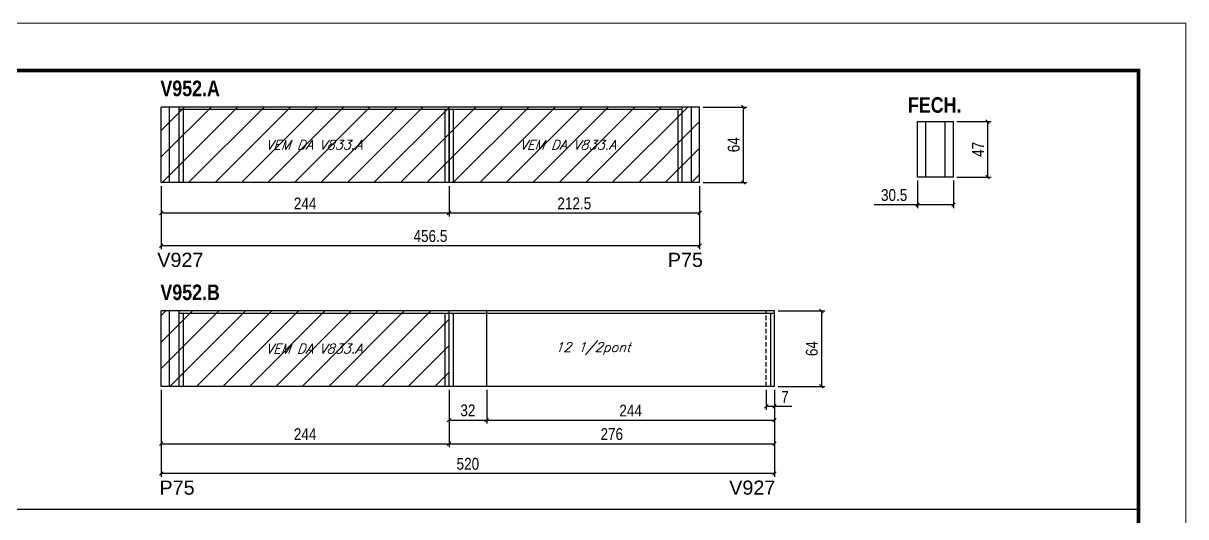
# Model space of a CAD drawing. Extents: x 3309 to 9563, y -2522 to 14608.
# Drawn here: x 6992 to 7978, y 7298 to 7716 of the extents above; entities that cross this region are included whole.
import ezdxf

# ---------------------------------------------------------------- set-up
doc = ezdxf.new("R2010")
doc.units = 0
doc.linetypes.add('DASHED', pattern=[0.75, 0.5, -0.25])
doc.linetypes.add('HIDDEN', pattern=[0.375, 0.25, -0.125])
for name, color, linetype in [('5', 5, 'Continuous'), ('COTA', 241, 'Continuous'), ('NOMENCLATURA', 7, 'Continuous'), ('Painéis', 200, 'Continuous'), ('SARR_2.2x7', 40, 'Continuous'), ('SARR_3.5x7', 81, 'Continuous'), ('texto', 7, 'Continuous')]:
    doc.layers.add(name, color=color, linetype=linetype)
for name, color, linetype, lineweight in [('Folhas', 255, 'Continuous', 9), ('Hachura', 251, 'Continuous', 9), ('SARRAFO DE PRESSAO', 251, 'DASHED', 9)]:
    doc.layers.add(name, color=color, linetype=linetype, lineweight=lineweight)
doc.styles.add('COTA TECNICA', font='techl___.ttf', dxfattribs={"height": 10})
doc.styles.add('Romans', font='romans.shx')
doc.styles.get("Standard").update_dxf_attribs({"font": 'arial.ttf'})
doc.styles.add('TECNICA', font='techb___.ttf', dxfattribs={"height": 10})
doc.dimstyles.new('PAINEL', dxfattribs={"dimtxt": 10, "dimasz": 3, "dimexe": 3, "dimexo": 3, "dimgap": 3, "dimtad": 1, "dimdec": 1, "dimzin": 12, "dimdsep": 46, "dimtxsty": 'COTA TECNICA', "dimblk1": 'OBLIQUE', "dimblk2": 'OBLIQUE', "dimsah": 1, "dimcen": 0.9, "dimclrd": 4, "dimclre": 4, "dimclrt": 240, "dimadec": 1, "dimazin": 3, "dimtfac": 1, "dimtdec": 1, "dimtmove": 0, "dimatfit": 3, "dimfxl": 1, "dimtolj": 1, "dimtzin": 12, "dimarcsym": 0})

# ---------------------------------------------------------------- blocks, each defined once
blk = doc.blocks.new('9999999999')
at = {"layer": 'Folhas'}
blk.add_lwpolyline([(98138.98, 34190.21), (99623.98, 34190.21), (99623.98, 35240.21), (98138.98, 35240.21)], close=True, dxfattribs=at)
at = {"layer": 'Folhas', "color": 30, "const_width": 3}
blk.add_lwpolyline([(98213.98, 34230.21), (99583.98, 34230.21), (99583.98, 35200.21), (98213.98, 35200.21)], close=True, dxfattribs=at)
blk = doc.blocks.new('_Oblique')
at = {"color": 0, "linetype": 'ByBlock', "lineweight": -2}
blk.add_line((-0.5, -0.5), (0.5, 0.5), dxfattribs=at)
blk = doc.blocks.new('*D2217')
at = {"layer": 'COTA', "color": 4, "linetype": 'ByBlock', "lineweight": -2, "transparency": 16777216}
for p, q in [((7353.2, 7578.37), (7353.2, 7552.46)), ((7565.7, 7578.37), (7565.7, 7552.46)), ((7565.7, 7555.46), (7353.2, 7555.46))]:
    blk.add_line(p, q, dxfattribs=at)
at = {"layer": 'Defpoints', "color": 0, "linetype": 'ByBlock', "transparency": 16777216}
for p in [(7353.2, 7581.37), (7565.7, 7581.37), (7353.2, 7555.46)]:
    blk.add_point(p, dxfattribs=at)
at = {"layer": 'COTA', "color": 4, "linetype": 'ByBlock', "lineweight": -2, "transparency": 16777216, "xscale": 3, "yscale": 3, "zscale": 3, "rotation": 180}
blk.add_blockref('_Oblique', (7353.2, 7555.46), dxfattribs=at)
at = {"layer": 'COTA', "color": 4, "linetype": 'ByBlock', "lineweight": -2, "transparency": 16777216, "xscale": 3, "yscale": 3, "zscale": 3}
blk.add_blockref('_Oblique', (7565.7, 7555.46), dxfattribs=at)
at = {"layer": 'COTA', "color": 240, "linetype": 'ByBlock', "transparency": 16777216, "insert": (7459.45, 7563.57), "char_height": 10, "attachment_point": 5, "style": 'COTA TECNICA'}
blk.add_mtext('\\A1;212.5', dxfattribs=at)
blk = doc.blocks.new('*D2218')
at = {"layer": 'COTA', "color": 4, "linetype": 'ByBlock', "lineweight": -2, "transparency": 16777216}
for p, q in [((7109.2, 7578.37), (7109.2, 7552.46)), ((7353.2, 7578.37), (7353.2, 7552.46)), ((7353.2, 7555.46), (7109.2, 7555.46))]:
    blk.add_line(p, q, dxfattribs=at)
at = {"layer": 'Defpoints', "color": 0, "linetype": 'ByBlock', "transparency": 16777216}
for p in [(7109.2, 7581.37), (7353.2, 7581.37), (7109.2, 7555.46)]:
    blk.add_point(p, dxfattribs=at)
at = {"layer": 'COTA', "color": 4, "linetype": 'ByBlock', "lineweight": -2, "transparency": 16777216, "xscale": 3, "yscale": 3, "zscale": 3, "rotation": 180}
blk.add_blockref('_Oblique', (7109.2, 7555.46), dxfattribs=at)
at = {"layer": 'COTA', "color": 4, "linetype": 'ByBlock', "lineweight": -2, "transparency": 16777216, "xscale": 3, "yscale": 3, "zscale": 3}
blk.add_blockref('_Oblique', (7353.2, 7555.46), dxfattribs=at)
at = {"layer": 'COTA', "color": 240, "linetype": 'ByBlock', "transparency": 16777216, "insert": (7231.2, 7563.53), "char_height": 10, "attachment_point": 5, "style": 'COTA TECNICA'}
blk.add_mtext('\\A1;244', dxfattribs=at)
blk = doc.blocks.new('*D2219')
at = {"layer": 'COTA', "color": 4, "linetype": 'ByBlock', "lineweight": -2, "transparency": 16777216}
for p, q in [((7109.2, 7578.37), (7109.2, 7524.75)), ((7565.7, 7578.37), (7565.7, 7524.75)), ((7565.7, 7527.75), (7109.2, 7527.75))]:
    blk.add_line(p, q, dxfattribs=at)
at = {"layer": 'Defpoints', "color": 0, "linetype": 'ByBlock', "transparency": 16777216}
for p in [(7109.2, 7581.37), (7565.7, 7581.37), (7109.2, 7527.75)]:
    blk.add_point(p, dxfattribs=at)
at = {"layer": 'COTA', "color": 4, "linetype": 'ByBlock', "lineweight": -2, "transparency": 16777216, "xscale": 3, "yscale": 3, "zscale": 3, "rotation": 180}
blk.add_blockref('_Oblique', (7109.2, 7527.75), dxfattribs=at)
at = {"layer": 'COTA', "color": 4, "linetype": 'ByBlock', "lineweight": -2, "transparency": 16777216, "xscale": 3, "yscale": 3, "zscale": 3}
blk.add_blockref('_Oblique', (7565.7, 7527.75), dxfattribs=at)
at = {"layer": 'COTA', "color": 240, "linetype": 'ByBlock', "transparency": 16777216, "insert": (7337.45, 7535.86), "char_height": 10, "attachment_point": 5, "style": 'COTA TECNICA'}
blk.add_mtext('\\A1;456.5', dxfattribs=at)
blk = doc.blocks.new('*D2220')
at = {"layer": 'COTA', "color": 4, "lineweight": -2, "transparency": 16777216}
for p, q in [((7568.7, 7645.37), (7605.69, 7645.37)), ((7602.69, 7645.37), (7602.69, 7581.37)), ((7568.7, 7581.37), (7605.69, 7581.37))]:
    blk.add_line(p, q, dxfattribs=at)
at = {"layer": 'Defpoints', "color": 0, "transparency": 16777216}
for p in [(7565.7, 7645.37, 0), (7565.7, 7581.37, 0), (7602.69, 7581.37)]:
    blk.add_point(p, dxfattribs=at)
at = {"layer": 'COTA', "color": 4, "lineweight": -2, "transparency": 16777216, "xscale": 3, "yscale": 3, "zscale": 3}
for p, rotation in [((7602.69, 7645.37), 90), ((7602.69, 7581.37), 270)]:
    blk.add_blockref('_Oblique', p, dxfattribs=dict(at, rotation=rotation))
at = {"layer": 'COTA', "color": 240, "transparency": 16777216, "insert": (7594.59, 7613.37), "char_height": 10, "attachment_point": 5, "rotation": 90, "style": 'COTA TECNICA'}
blk.add_mtext('\\A1;64', dxfattribs=at)
blk = doc.blocks.new('*D2221')
at = {"layer": 'COTA', "color": 4, "linetype": 'ByBlock', "lineweight": -2, "transparency": 16777216}
for p, q in [((7109.2, 7405.44), (7109.2, 7331.58)), ((7629.2, 7405.44), (7629.2, 7331.58)), ((7629.2, 7334.58), (7109.2, 7334.58))]:
    blk.add_line(p, q, dxfattribs=at)
at = {"layer": 'Defpoints', "color": 0, "linetype": 'ByBlock', "transparency": 16777216}
for p in [(7109.2, 7408.44), (7629.2, 7408.44), (7109.2, 7334.58)]:
    blk.add_point(p, dxfattribs=at)
at = {"layer": 'COTA', "color": 4, "linetype": 'ByBlock', "lineweight": -2, "transparency": 16777216, "xscale": 3, "yscale": 3, "zscale": 3, "rotation": 180}
blk.add_blockref('_Oblique', (7109.2, 7334.58), dxfattribs=at)
at = {"layer": 'COTA', "color": 4, "linetype": 'ByBlock', "lineweight": -2, "transparency": 16777216, "xscale": 3, "yscale": 3, "zscale": 3}
blk.add_blockref('_Oblique', (7629.2, 7334.58), dxfattribs=at)
at = {"layer": 'COTA', "color": 240, "linetype": 'ByBlock', "transparency": 16777216, "insert": (7369.2, 7342.69), "char_height": 10, "attachment_point": 5, "style": 'COTA TECNICA'}
blk.add_mtext('\\A1;520', dxfattribs=at)
blk = doc.blocks.new('*D2222')
at = {"layer": 'COTA', "color": 4, "lineweight": -2, "transparency": 16777216}
for p, q in [((7109.2, 7405.44), (7109.2, 7356.83)), ((7353.2, 7405.44), (7353.2, 7356.83)), ((7109.2, 7359.83), (7353.2, 7359.83))]:
    blk.add_line(p, q, dxfattribs=at)
at = {"layer": 'Defpoints', "color": 0, "transparency": 16777216}
for p in [(7109.2, 7408.44), (7353.2, 7408.44), (7353.2, 7359.83)]:
    blk.add_point(p, dxfattribs=at)
at = {"layer": 'COTA', "color": 4, "lineweight": -2, "transparency": 16777216, "xscale": 3, "yscale": 3, "zscale": 3, "rotation": 180}
blk.add_blockref('_Oblique', (7109.2, 7359.83), dxfattribs=at)
at = {"layer": 'COTA', "color": 4, "lineweight": -2, "transparency": 16777216, "xscale": 3, "yscale": 3, "zscale": 3}
blk.add_blockref('_Oblique', (7353.2, 7359.83), dxfattribs=at)
at = {"layer": 'COTA', "color": 240, "transparency": 16777216, "insert": (7231.2, 7367.91), "char_height": 10, "attachment_point": 5, "style": 'COTA TECNICA'}
blk.add_mtext('\\A1;244', dxfattribs=at)
blk = doc.blocks.new('*D2223')
at = {"layer": 'COTA', "color": 4, "lineweight": -2, "transparency": 16777216}
for p, q in [((7353.2, 7405.44), (7353.2, 7356.83)), ((7629.2, 7405.44), (7629.2, 7356.83)), ((7353.2, 7359.83), (7629.2, 7359.83))]:
    blk.add_line(p, q, dxfattribs=at)
at = {"layer": 'Defpoints', "color": 0, "transparency": 16777216}
for p in [(7353.2, 7408.44), (7629.2, 7408.44), (7629.2, 7359.83)]:
    blk.add_point(p, dxfattribs=at)
at = {"layer": 'COTA', "color": 4, "lineweight": -2, "transparency": 16777216, "xscale": 3, "yscale": 3, "zscale": 3, "rotation": 180}
blk.add_blockref('_Oblique', (7353.2, 7359.83), dxfattribs=at)
at = {"layer": 'COTA', "color": 4, "lineweight": -2, "transparency": 16777216, "xscale": 3, "yscale": 3, "zscale": 3}
blk.add_blockref('_Oblique', (7629.2, 7359.83), dxfattribs=at)
at = {"layer": 'COTA', "color": 240, "transparency": 16777216, "insert": (7491.2, 7367.93), "char_height": 10, "attachment_point": 5, "style": 'COTA TECNICA'}
blk.add_mtext('\\A1;276', dxfattribs=at)
blk = doc.blocks.new('*D2224')
at = {"layer": 'COTA', "color": 4, "lineweight": -2, "transparency": 16777216}
for p, q in [((7353.2, 7405.44), (7353.2, 7376.82)), ((7385.2, 7405.44), (7385.2, 7376.82)), ((7353.2, 7379.82), (7385.2, 7379.82))]:
    blk.add_line(p, q, dxfattribs=at)
at = {"layer": 'Defpoints', "color": 0, "transparency": 16777216}
for p in [(7353.2, 7408.44), (7385.2, 7408.44), (7385.2, 7379.82)]:
    blk.add_point(p, dxfattribs=at)
at = {"layer": 'COTA', "color": 4, "lineweight": -2, "transparency": 16777216, "xscale": 3, "yscale": 3, "zscale": 3, "rotation": 180}
blk.add_blockref('_Oblique', (7353.2, 7379.82), dxfattribs=at)
at = {"layer": 'COTA', "color": 4, "lineweight": -2, "transparency": 16777216, "xscale": 3, "yscale": 3, "zscale": 3}
blk.add_blockref('_Oblique', (7385.2, 7379.82), dxfattribs=at)
at = {"layer": 'COTA', "color": 240, "transparency": 16777216, "insert": (7369.2, 7388.04), "char_height": 10, "attachment_point": 5, "style": 'COTA TECNICA'}
blk.add_mtext('\\A1;32', dxfattribs=at)
blk = doc.blocks.new('*D2225')
at = {"layer": 'COTA', "color": 4, "lineweight": -2, "transparency": 16777216}
for p, q in [((7385.2, 7405.44), (7385.2, 7376.82)), ((7629.2, 7405.44), (7629.2, 7376.82)), ((7385.2, 7379.82), (7629.2, 7379.82))]:
    blk.add_line(p, q, dxfattribs=at)
at = {"layer": 'Defpoints', "color": 0, "transparency": 16777216}
for p in [(7385.2, 7408.44), (7629.2, 7408.44), (7629.2, 7379.82)]:
    blk.add_point(p, dxfattribs=at)
at = {"layer": 'COTA', "color": 4, "lineweight": -2, "transparency": 16777216, "xscale": 3, "yscale": 3, "zscale": 3, "rotation": 180}
blk.add_blockref('_Oblique', (7385.2, 7379.82), dxfattribs=at)
at = {"layer": 'COTA', "color": 4, "lineweight": -2, "transparency": 16777216, "xscale": 3, "yscale": 3, "zscale": 3}
blk.add_blockref('_Oblique', (7629.2, 7379.82), dxfattribs=at)
at = {"layer": 'COTA', "color": 240, "transparency": 16777216, "insert": (7507.2, 7387.9), "char_height": 10, "attachment_point": 5, "style": 'COTA TECNICA'}
blk.add_mtext('\\A1;244', dxfattribs=at)
blk = doc.blocks.new('*D2226')
at = {"layer": 'COTA', "color": 4, "lineweight": -2, "transparency": 16777216}
for p, q in [((7632.2, 7472.44), (7671.97, 7472.44)), ((7668.97, 7472.44), (7668.97, 7408.44)), ((7632.2, 7408.44), (7671.97, 7408.44))]:
    blk.add_line(p, q, dxfattribs=at)
at = {"layer": 'Defpoints', "color": 0, "transparency": 16777216}
for p in [(7629.2, 7472.44), (7629.2, 7408.44), (7668.97, 7408.44)]:
    blk.add_point(p, dxfattribs=at)
at = {"layer": 'COTA', "color": 4, "lineweight": -2, "transparency": 16777216, "xscale": 3, "yscale": 3, "zscale": 3}
for p, rotation in [((7668.97, 7472.44), 90), ((7668.97, 7408.44), 270)]:
    blk.add_blockref('_Oblique', p, dxfattribs=dict(at, rotation=rotation))
at = {"layer": 'COTA', "color": 240, "transparency": 16777216, "insert": (7660.87, 7440.44), "char_height": 10, "attachment_point": 5, "rotation": 90, "style": 'COTA TECNICA'}
blk.add_mtext('\\A1;64', dxfattribs=at)
blk = doc.blocks.new('*D2227')
at = {"layer": 'COTA', "color": 4, "lineweight": -2, "transparency": 16777216}
for p, q in [((7622.2, 7405.44), (7622.2, 7388.53)), ((7629.2, 7405.44), (7629.2, 7388.53)), ((7622.2, 7391.53), (7629.2, 7391.53)), ((7629.2, 7391.53), (7643.93, 7391.53))]:
    blk.add_line(p, q, dxfattribs=at)
at = {"layer": 'Defpoints', "color": 0, "transparency": 16777216}
for p in [(7622.2, 7408.44, 0), (7629.2, 7408.44, 0), (7629.2, 7391.53)]:
    blk.add_point(p, dxfattribs=at)
at = {"layer": 'COTA', "color": 4, "lineweight": -2, "transparency": 16777216, "xscale": 3, "yscale": 3, "zscale": 3, "rotation": 180}
blk.add_blockref('_Oblique', (7622.2, 7391.53), dxfattribs=at)
at = {"layer": 'COTA', "color": 4, "lineweight": -2, "transparency": 16777216, "xscale": 3, "yscale": 3, "zscale": 3}
blk.add_blockref('_Oblique', (7629.2, 7391.53), dxfattribs=at)
at = {"layer": 'COTA', "color": 240, "transparency": 16777216, "insert": (7638.06, 7399.6), "char_height": 10, "attachment_point": 5, "style": 'COTA TECNICA'}
blk.add_mtext('\\A1;7', dxfattribs=at)
blk = doc.blocks.new('*D2228')
at = {"layer": 'COTA', "color": 4, "lineweight": -2, "transparency": 16777216}
for p, q in [((7783.91, 7632.96), (7812.78, 7632.96)), ((7809.78, 7632.96), (7809.78, 7585.96)), ((7783.91, 7585.96), (7812.78, 7585.96))]:
    blk.add_line(p, q, dxfattribs=at)
at = {"layer": 'Defpoints', "color": 0, "transparency": 16777216}
for p in [(7780.91, 7632.96, 0), (7780.91, 7585.96, 0), (7809.78, 7585.96)]:
    blk.add_point(p, dxfattribs=at)
at = {"layer": 'COTA', "color": 4, "lineweight": -2, "transparency": 16777216, "xscale": 3, "yscale": 3, "zscale": 3}
for p, rotation in [((7809.78, 7632.96), 90), ((7809.78, 7585.96), 270)]:
    blk.add_blockref('_Oblique', p, dxfattribs=dict(at, rotation=rotation))
at = {"layer": 'COTA', "color": 240, "transparency": 16777216, "insert": (7801.71, 7609.46), "char_height": 10, "attachment_point": 5, "rotation": 90, "style": 'COTA TECNICA'}
blk.add_mtext('\\A1;47', dxfattribs=at)
blk = doc.blocks.new('*D2229')
at = {"layer": 'COTA', "color": 4, "lineweight": -2, "transparency": 16777216}
for p, q in [((7750.41, 7582.96), (7750.41, 7559.44)), ((7780.91, 7582.96), (7780.91, 7559.44)), ((7750.41, 7562.44), (7713.82, 7562.44)), ((7780.91, 7562.44), (7750.41, 7562.44))]:
    blk.add_line(p, q, dxfattribs=at)
at = {"layer": 'Defpoints', "color": 0, "transparency": 16777216}
for p in [(7750.41, 7585.96, 0), (7780.91, 7585.96, 0), (7750.41, 7562.44)]:
    blk.add_point(p, dxfattribs=at)
at = {"layer": 'COTA', "color": 4, "lineweight": -2, "transparency": 16777216, "xscale": 3, "yscale": 3, "zscale": 3, "rotation": 180}
blk.add_blockref('_Oblique', (7750.41, 7562.44), dxfattribs=at)
at = {"layer": 'COTA', "color": 4, "lineweight": -2, "transparency": 16777216, "xscale": 3, "yscale": 3, "zscale": 3}
blk.add_blockref('_Oblique', (7780.91, 7562.44), dxfattribs=at)
at = {"layer": 'COTA', "color": 240, "transparency": 16777216, "insert": (7730.61, 7570.66), "char_height": 10, "attachment_point": 5, "style": 'COTA TECNICA'}
blk.add_mtext('\\A1;30.5', dxfattribs=at)

msp = doc.modelspace()

# ---------------------------------------------------------------- hatches: boundary and pattern name
at = {"layer": 'Hachura', "linetype": 'ByBlock'}
h = msp.add_hatch(dxfattribs=at)
h.set_pattern_fill('ANSI31', color=256, scale=5)
h.paths.add_polyline_path([(7353.2, 7645.37), (7109.2, 7645.37), (7109.2, 7581.37), (7353.2, 7581.37)])
h.paths.add_polyline_path([(7353.2, 7645.37), (7353.2, 7581.37), (7565.7, 7581.37), (7565.7, 7645.37)])
h.paths.add_polyline_path([(7353.2, 7408.44), (7353.2, 7472.44), (7109.2, 7472.44), (7109.2, 7408.44)])

# ---------------------------------------------------------------- linework, layer by layer
at = {"layer": 'COTA'}
msp.add_line((6567.87, 7304.31), (7937.87, 7304.31), dxfattribs=at)
at = {"layer": 'Painéis', "linetype": 'ByBlock'}
for p, q in [((7565.7, 7645.37, 0), (7109.2, 7645.37, 0)), ((7109.2, 7581.37, 0), (7109.2, 7645.37, 0)), ((7353.2, 7581.37, 0), (7353.2, 7645.37, 0)), ((7565.7, 7581.37, 0), (7565.7, 7645.37, 0)), ((7750.41, 7585.96, 0), (7750.41, 7632.96, 0)), ((7750.41, 7632.96, 0), (7780.91, 7632.96, 0)), ((7780.91, 7585.96, 0), (7780.91, 7632.96, 0)), ((7565.7, 7581.37, 0), (7109.2, 7581.37, 0)), ((7780.91, 7585.96, 0), (7750.41, 7585.96, 0)), ((7629.2, 7472.44, 0), (7109.2, 7472.44, 0)), ((7109.2, 7408.44, 0), (7109.2, 7472.44, 0)), ((7353.2, 7408.44, 0), (7353.2, 7472.44, 0)), ((7385.2, 7408.44, 0), (7385.2, 7472.44, 0)), ((7629.2, 7408.44, 0), (7629.2, 7472.44, 0)), ((7629.2, 7408.44, 0), (7109.2, 7408.44, 0))]:
    msp.add_line(p, q, dxfattribs=at)
at = {"layer": 'SARR_2.2x7', "linetype": 'Continuous'}
for p, q in [((7116.2, 7581.37, 0), (7116.2, 7645.37, 0)), ((7353.2, 7643.17, 0), (7124.2, 7643.17, 0)), ((7550.7, 7643.17, 0), (7353.2, 7643.17, 0)), ((7558.7, 7581.37, 0), (7558.7, 7645.37, 0)), ((7757.41, 7585.96, 0), (7757.41, 7632.96, 0)), ((7773.91, 7585.96, 0), (7773.91, 7632.96, 0)), ((7116.2, 7408.44, 0), (7116.2, 7472.44, 0)), ((7353.2, 7470.24, 0), (7124.2, 7470.24, 0)), ((7629.2, 7470.24, 0), (7353.2, 7470.24, 0))]:
    msp.add_line(p, q, dxfattribs=at)
at = {"layer": 'SARR_2.2x7', "linetype": 'HIDDEN', "ltscale": 15}
msp.add_line((7622.2, 7408.44, 0), (7622.2, 7472.44, 0), dxfattribs=at)
at = {"layer": 'SARR_3.5x7'}
for p, q in [((7124.2, 7645.37, 0), (7124.2, 7581.37, 0)), ((7127.7, 7643.17, 0), (7127.7, 7581.37, 0)), ((7349.7, 7643.17, 0), (7349.7, 7581.37, 0)), ((7353.2, 7643.17, 0), (7353.2, 7581.37, 0)), ((7356.7, 7643.17, 0), (7356.7, 7581.37, 0)), ((7547.2, 7643.17, 0), (7547.2, 7581.37, 0)), ((7550.7, 7645.37, 0), (7550.7, 7581.37, 0)), ((7124.2, 7472.44, 0), (7124.2, 7408.44, 0)), ((7127.7, 7470.24, 0), (7127.7, 7408.44, 0)), ((7349.7, 7470.24, 0), (7349.7, 7408.44, 0)), ((7356.7, 7470.24, 0), (7356.7, 7408.44, 0)), ((7625.7, 7470.24, 0), (7625.7, 7408.44, 0))]:
    msp.add_line(p, q, dxfattribs=at)

# ---------------------------------------------------------------- block references
at = {"layer": 'SARRAFO DE PRESSAO', "color": 6, "linetype": 'ByBlock'}
msp.add_blockref('9999999999', (-91646.11, -27523.8), dxfattribs=at)

# ---------------------------------------------------------------- texts
at = {"layer": '5', "linetype": 'Continuous'}
for s, rotation, p in [('V927', 359.99996, (7105.86, 7509.74, 0)), ('P75', 0.00004, (7538.72, 7509.74, 0)), ('P75', 0.00004, (7107.66, 7316.57, 0)), ('V927', 0.00004, (7590.77, 7316.57, 0))]:
    msp.add_text(s, height=12, rotation=rotation, dxfattribs=at).set_placement(p)
at = {"layer": 'NOMENCLATURA', "style": 'TECNICA'}
for s, p in [('V952.A', (7108.48, 7654.56, 0)), ('FECH.', (7742.33, 7640.49)), ('V952.B', (7108.48, 7481.63, 0))]:
    msp.add_text(s, height=13.2, dxfattribs=at).set_placement(p)
at = {"layer": 'texto', "color": 2, "char_height": 8, "attachment_point": 5, "style": 'Romans'}
for s, insert in [('{\\Q19;\\C256;VEM DA V833.A}', (7238.7, 7613.37, 0)), ('{\\Q19;\\C256;VEM DA V833.A}', (7453.95, 7613.37, 0)), ('{\\Q19;\\C256;VEM DA V833.A}', (7238.7, 7440.44, 0)), ('{\\Q19;\\C256;12 1/2pont}', (7475.2, 7440.44, 0))]:
    msp.add_mtext(s, dxfattribs=dict(at, insert=insert))

# ---------------------------------------------------------------- dimensions: what is measured, and where the dimension line sits
at = {"layer": 'COTA'}
for base, p1, p2, picture, middle in [((7602.69, 7581.37, 0), (7565.7, 7645.37, 0), (7565.7, 7581.37, 0), '*D2220', (7594.59, 7613.37, 0)), ((7809.78, 7585.96), (7780.91, 7632.96, 0), (7780.91, 7585.96, 0), '*D2228', (7801.71, 7609.46)), ((7668.97, 7408.44, 0), (7629.2, 7472.44, 0), (7629.2, 7408.44, 0), '*D2226', (7660.87, 7440.44, 0))]:
    dim = msp.add_linear_dim(base=base, p1=p1, p2=p2, angle=90, dimstyle='PAINEL', dxfattribs=at)
    dim.commit()
    dim.dimension.update_dxf_attribs({"geometry": picture, "text_midpoint": middle})
at = {"layer": 'COTA', "linetype": 'ByBlock'}
dim = msp.add_linear_dim(base=(7109.2, 7555.46, 0), p1=(7353.2, 7581.37, 0), p2=(7109.2, 7581.37, 0), angle=180, dimstyle='PAINEL', override={"dimtmove": 1}, dxfattribs=at)
dim.commit()
dim.dimension.update_dxf_attribs({"geometry": '*D2218', "text_midpoint": (7231.2, 7563.53, 0)})
for base, p1, p2, picture, middle in [((7109.2, 7527.75, 0), (7565.7, 7581.37, 0), (7109.2, 7581.37, 0), '*D2219', (7337.45, 7535.86, 0)), ((7353.2, 7555.46, 0), (7565.7, 7581.37, 0), (7353.2, 7581.37, 0), '*D2217', (7459.45, 7563.57, 0)), ((7109.2, 7334.58, 0), (7629.2, 7408.44, 0), (7109.2, 7408.44, 0), '*D2221', (7369.2, 7342.69, 0))]:
    dim = msp.add_linear_dim(base=base, p1=p1, p2=p2, angle=180, dimstyle='PAINEL', dxfattribs=at)
    dim.commit()
    dim.dimension.update_dxf_attribs({"geometry": picture, "text_midpoint": middle})
at = {"layer": 'COTA'}
for base, p1, p2, picture, middle in [((7750.41, 7562.44), (7780.91, 7585.96, 0), (7750.41, 7585.96, 0), '*D2229', (7730.61, 7570.66)), ((7353.2, 7359.83, 0), (7109.2, 7408.44, 0), (7353.2, 7408.44, 0), '*D2222', (7231.2, 7367.91, 0)), ((7385.2, 7379.82, 0), (7353.2, 7408.44, 0), (7385.2, 7408.44, 0), '*D2224', (7369.2, 7388.04, 0)), ((7629.2, 7391.53), (7622.2, 7408.44, 0), (7629.2, 7408.44, 0), '*D2227', (7638.06, 7399.6))]:
    dim = msp.add_linear_dim(base=base, p1=p1, p2=p2, dimstyle='PAINEL', dxfattribs=at)
    dim.commit()
    dim.dimension.update_dxf_attribs({"geometry": picture, "text_midpoint": middle})
for base, p1, picture, middle in [((7629.2, 7359.83, 0), (7353.2, 7408.44, 0), '*D2223', (7491.2, 7367.93, 0)), ((7629.2, 7379.82, 0), (7385.2, 7408.44, 0), '*D2225', (7507.2, 7387.9, 0))]:
    dim = msp.add_linear_dim(base=base, p1=p1, p2=(7629.2, 7408.44, 0), dimstyle='PAINEL', override={"dimtmove": 1}, dxfattribs=at)
    dim.commit()
    dim.dimension.update_dxf_attribs({"geometry": picture, "text_midpoint": middle})

doc.saveas('drawing.dxf')
